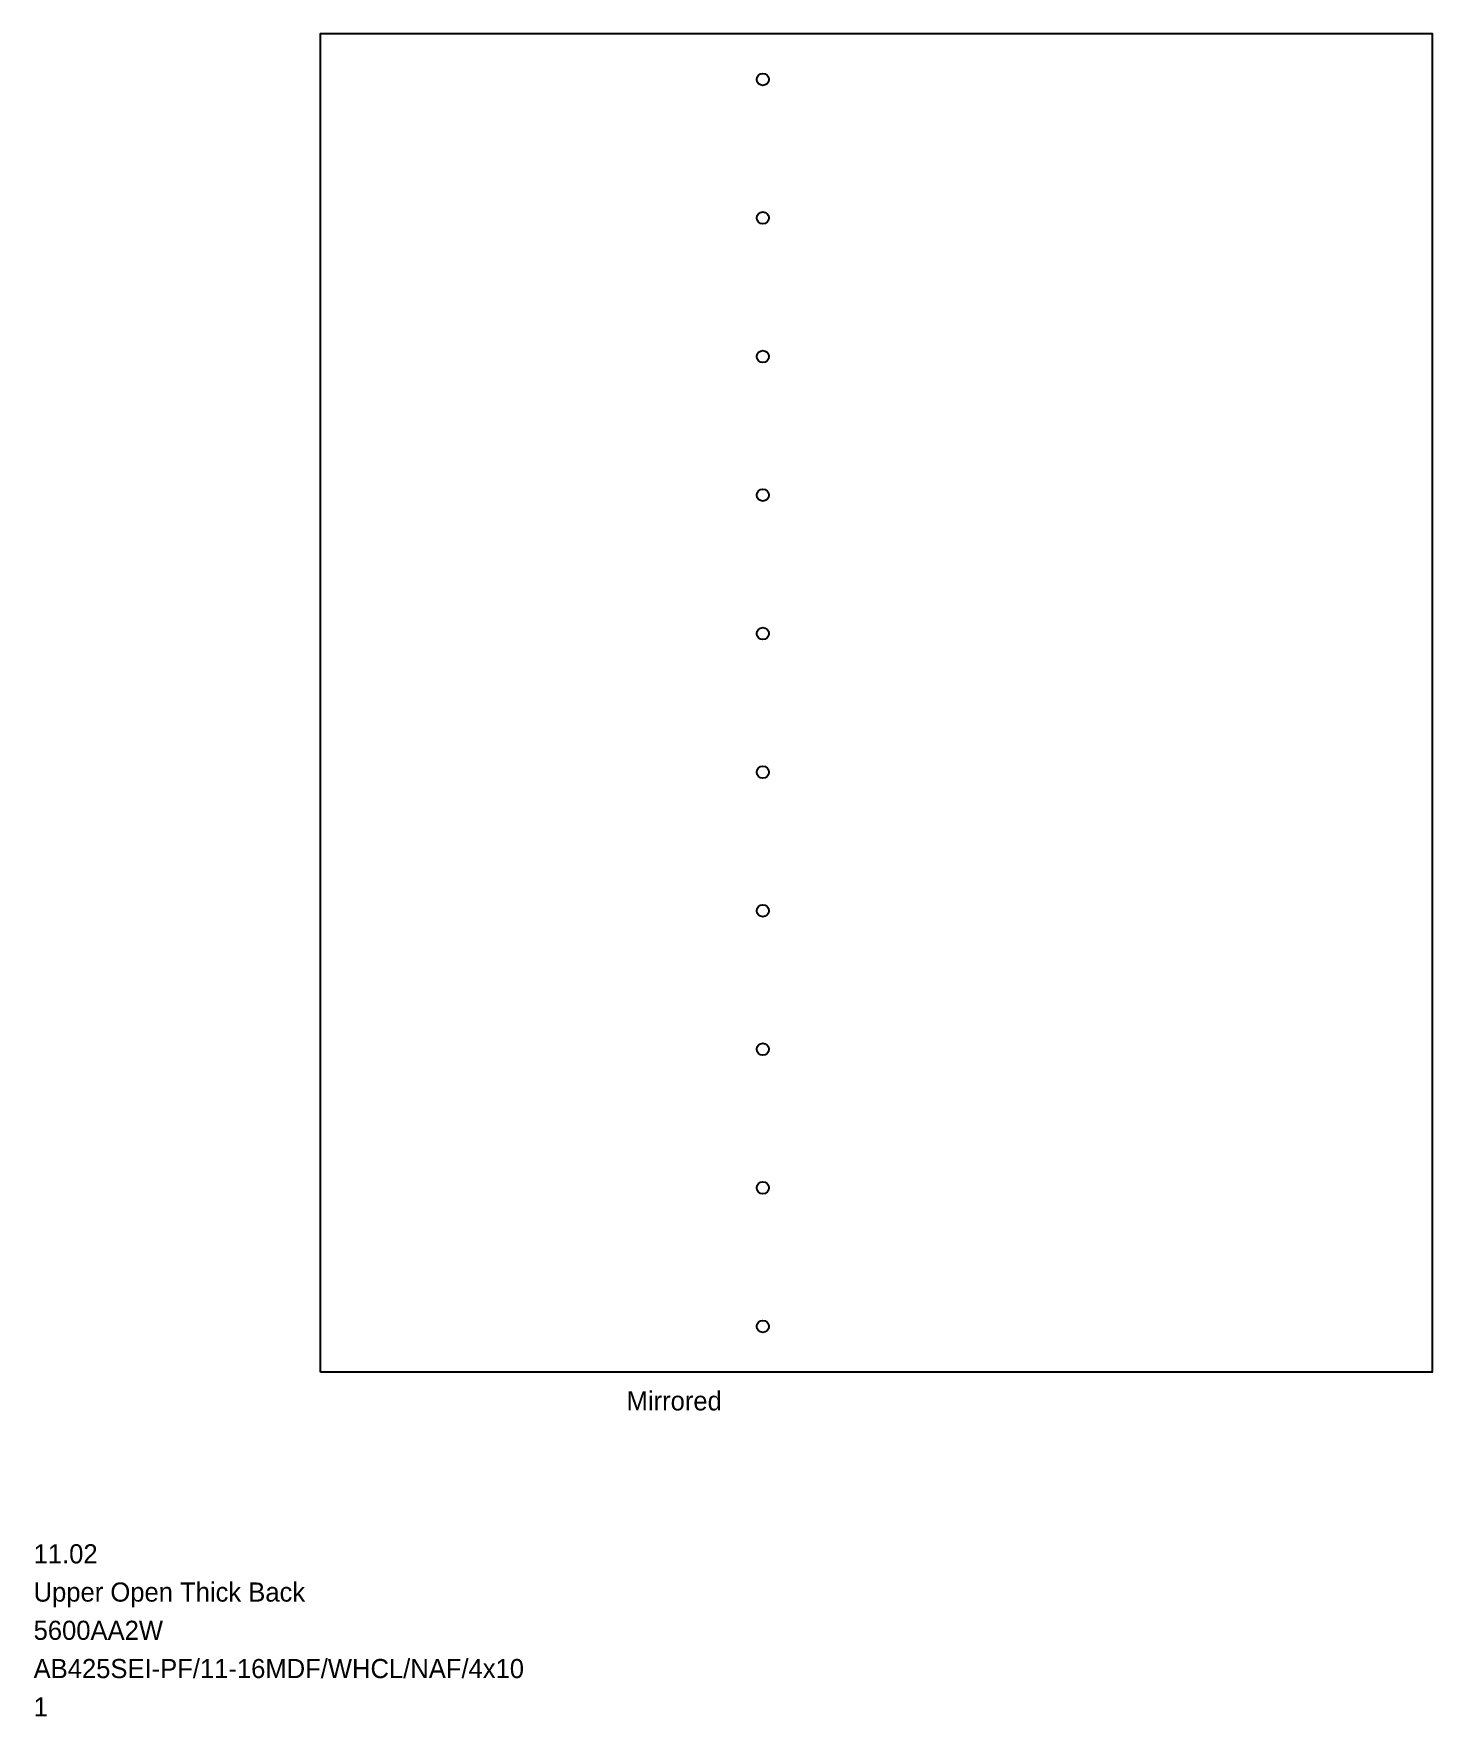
# Model space of a CAD drawing. Header units: metres. Extents: x -7.5 to 29.1, y -9 to 35.
import ezdxf

# ---------------------------------------------------------------- set-up
doc = ezdxf.new("R2010")
doc.units = ezdxf.units.M

msp = doc.modelspace()

# ---------------------------------------------------------------- linework, layer by layer
at = {"layer": 'BORDER_Z0P75', "color": 7}
msp.add_lwpolyline([(0, 0), (0, 35), (29.062, 35), (29.062, 0)], close=True, dxfattribs=at)
at = {"layer": 'VBORE_Z0P4921', "color": 3}
for centre in [(11.562, 33.803), (11.562, 30.18), (11.562, 26.557), (11.562, 22.934), (11.562, 19.311), (11.562, 15.689), (11.562, 12.066), (11.562, 8.443), (11.562, 4.82), (11.562, 1.197)]:
    msp.add_circle(centre, 0.157, dxfattribs=at)

# ---------------------------------------------------------------- texts
at = {"layer": 'DESCRIPTION', "color": 1}
msp.add_text('Upper Open Thick Back', height=0.5, dxfattribs=at).set_placement((-7.5, -6))
at = {"layer": 'FILENAME', "color": 1}
msp.add_text('5600AA2W', height=0.5, dxfattribs=at).set_placement((-7.5, -7))
at = {"layer": 'ITEMNUMBER', "color": 1}
msp.add_text('11.02', height=0.5, dxfattribs=at).set_placement((-7.5, -5))
at = {"layer": 'MATERIALNAME', "color": 1}
msp.add_text('AB425SEI-PF/11-16MDF/WHCL/NAF/4x10', height=0.5, dxfattribs=at).set_placement((-7.5, -8))
at = {"layer": 'Qty', "color": 1}
msp.add_text('1', height=0.5, dxfattribs=at).set_placement((-7.5, -9))
at = {"layer": 'RUNFIELD', "color": 1}
msp.add_text('Mirrored', height=0.5, dxfattribs=at).set_placement((8, -1))

doc.saveas('drawing.dxf')
